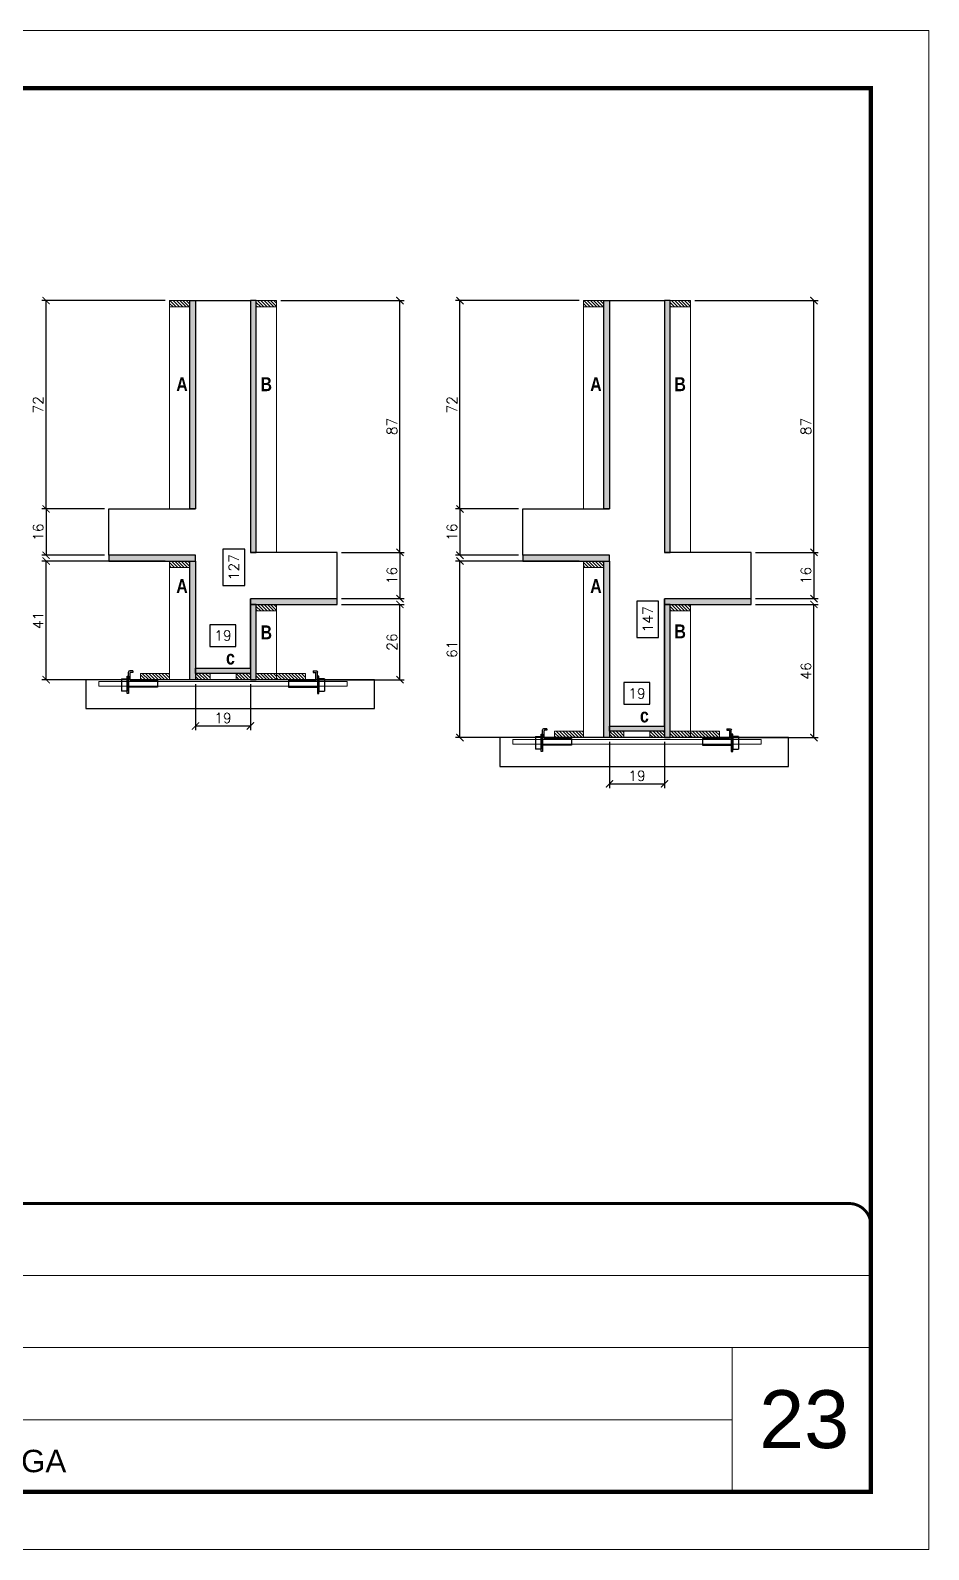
# Model space of a CAD drawing. Extents: x -10448 to -1189, y -11772 to 17235.
# Drawn here: x -6401 to -5780, y 10051 to 11101 of the extents above; entities that cross this region are included whole.
import ezdxf

# ---------------------------------------------------------------- set-up
doc = ezdxf.new("R2010")
doc.units = 0
doc.linetypes.add('CONTINUO', pattern=[0])
doc.linetypes.add('DASHED', pattern=[0.75, 0.5, -0.25])
for name, color, linetype in [('barrote', 251, 'Continuous'), ('COTA', 241, 'Continuous'), ('Cota Seção (2x)', 4, 'Continuous'), ('detalhes', 4, 'Continuous'), ('Painéis', 200, 'Continuous'), ('presilha', 1, 'Continuous')]:
    doc.layers.add(name, color=color, linetype=linetype)
for name, color, linetype, lineweight in [('CARIMBO', 255, 'Continuous', 9), ('CONCRETO', 251, 'Continuous', 25), ('Folhas', 255, 'Continuous', 9), ('Hachura', 251, 'Continuous', 9), ('Madeira', 126, 'Continuous', 18), ('SARRAFO DE PRESSAO', 251, 'DASHED', 9), ('SCO-___-LAJ', 2, 'Continuous', 0)]:
    doc.layers.add(name, color=color, linetype=linetype, lineweight=lineweight)
doc.styles.add('ARIAL', font='arial.ttf')
doc.styles.add('Romans', font='romans.shx')
doc.styles.add('TECNICA', font='techb___.ttf', dxfattribs={"height": 10})
doc.dimstyles.new('Cota Seção (2x)', dxfattribs={"dimtxt": 7, "dimasz": 5, "dimexe": 3, "dimexo": 3, "dimgap": 2, "dimtad": 3, "dimdec": 1, "dimlfac": 0.5, "dimzin": 12, "dimdsep": 46, "dimtxsty": 'Romans', "dimblk": 'ARCHTICK', "dimcen": 0, "dimclrd": 4, "dimclre": 4, "dimclrt": 1, "dimadec": 1, "dimazin": 3, "dimtfac": 1, "dimtdec": 1, "dimtmove": 0, "dimatfit": 3, "dimldrblk": 'OBLIQUE', "dimfxl": 1, "dimtolj": 1, "dimtzin": 12, "dimarcsym": 0})
doc.dimstyles.new('Cota Seção interna', dxfattribs={"dimtxt": 7, "dimasz": 6, "dimexe": 0.18, "dimexo": 2, "dimgap": -4, "dimtad": 3, "dimdec": 1, "dimlfac": 0.5, "dimzin": 12, "dimdsep": 46, "dimtxsty": 'Romans', "dimblk": 'ARCHTICK', "dimcen": 0.09, "dimse1": 1, "dimse2": 1, "dimsd1": 1, "dimsd2": 1, "dimclrd": 180, "dimclre": 5, "dimclrt": 1, "dimadec": 0, "dimazin": 3, "dimtfac": 1, "dimtdec": 1, "dimtofl": 0, "dimtmove": 0, "dimatfit": 3, "dimldrblk": 'ARCHTICK', "dimfxl": 1, "dimtolj": 1, "dimtzin": 0, "dimarcsym": 0})
pattern_1 = [(315, (16574.1076, 2382.9391), (1.12253202, 1.12253202), [])]
pattern_2 = [(135, (-29251.1327, 19217.8266), (-1.12253202, -1.12253202), [])]
pattern_3 = [(315, (16287.8489, 2422.9391), (1.12253202, 1.12253202), [])]
pattern_4 = [(135, (-29537.3914, 19217.8266), (-1.12253202, -1.12253202), [])]

# ---------------------------------------------------------------- blocks, each defined once
blk = doc.blocks.new('9999999999')
at = {"color": 30, "linetype": 'CONTINUO'}
for p, q in [((98564.6, 34379.6), (99584, 34379.6)), ((98564.6, 34329.8), (99488, 34329.8)), ((99584, 34329.8), (99488, 34329.8)), ((99488, 34329.8), (99488, 34230.2)), ((98564.6, 34280), (99488, 34280))]:
    blk.add_line(p, q, dxfattribs=at)
at = {"color": 30, "linetype": 'CONTINUO', "const_width": 2}
blk.add_lwpolyline([(99584, 34230.2), (99584, 34414.4, 0.414214), (99569, 34429.4), (98229, 34429.4, 0.414214), (98214, 34414.4), (98214, 34245.2, 0.414214), (98229, 34230.2), (99584, 34230.2)], format="xyb", dxfattribs=at)
at = {"layer": 'Folhas'}
blk.add_lwpolyline([(98139, 34190.2), (99624, 34190.2), (99624, 35240.2), (98139, 35240.2)], close=True, dxfattribs=at)
at = {"layer": 'Folhas', "color": 30, "const_width": 3}
blk.add_lwpolyline([(98214, 34230.2), (99584, 34230.2), (99584, 35200.2), (98214, 35200.2)], close=True, dxfattribs=at)
at = {"color": 7, "linetype": 'Continuous', "ltscale": 5, "style": 'ARIAL'}
blk.add_text('LATERAL DE VIGA', height=15.483, dxfattribs=at).set_placement((98837.7, 34243.7))
blk = doc.blocks.new('_ArchTick')
at = {"color": 0, "linetype": 'ByBlock', "const_width": 0.15}
blk.add_lwpolyline([(-0.5, -0.5), (0.5, 0.5)], dxfattribs=at)
blk = doc.blocks.new('*D561')
at = {"layer": 'COTA', "color": 4, "lineweight": -2, "transparency": 16777216}
for p, q in [((-6021.5, 10734.6), (-6106.9, 10734.6)), ((-6103.9, 10612.6), (-6103.9, 10734.6)), ((-6041.5, 10612.6), (-6106.9, 10612.6))]:
    blk.add_line(p, q, dxfattribs=at)
at = {"layer": 'Defpoints', "color": 0, "transparency": 16777216}
for p in [(-6103.9, 10734.6), (-6018.5, 10734.6), (-6038.5, 10612.6)]:
    blk.add_point(p, dxfattribs=at)
at = {"layer": 'COTA', "color": 4, "lineweight": -2, "transparency": 16777216, "xscale": 5, "yscale": 5, "zscale": 5}
for p, rotation in [((-6103.9, 10734.6), 90), ((-6103.9, 10612.6), 270)]:
    blk.add_blockref('_ArchTick', p, dxfattribs=dict(at, rotation=rotation))
at = {"layer": 'COTA', "color": 1, "transparency": 16777216, "insert": (-6109.4, 10673.6), "char_height": 7, "attachment_point": 5, "rotation": 90, "style": 'Romans'}
blk.add_mtext('\\A1;61', dxfattribs=at)
blk = doc.blocks.new('_Oblique')
at = {"color": 0, "linetype": 'ByBlock', "lineweight": -2}
blk.add_line((-0.5, -0.5), (0.5, 0.5), dxfattribs=at)
blk = doc.blocks.new('*D562')
at = {"layer": 'Cota Seção (2x)', "color": 180, "lineweight": -2, "transparency": 16777216}
for p, q in [((-5966.5, 10706.8), (-5981.5, 10706.8)), ((-5981.5, 10706.8), (-5981.5, 10681.8)), ((-5966.5, 10681.8), (-5966.5, 10706.8)), ((-5981.5, 10681.8), (-5966.5, 10681.8))]:
    blk.add_line(p, q, dxfattribs=at)
at = {"layer": 'Defpoints', "color": 0, "transparency": 16777216}
for p in [(-5962.5, 10914.6), (-5962.5, 10914.6), (-5962.2, 10620.6)]:
    blk.add_point(p, dxfattribs=at)
at = {"layer": 'Cota Seção (2x)', "color": 1, "transparency": 16777216, "insert": (-5974, 10694.3), "char_height": 7, "attachment_point": 5, "rotation": 90, "style": 'Romans'}
blk.add_mtext('\\A1;147', dxfattribs=at)
blk = doc.blocks.new('PRESILHA METÁLICA 1')
at = {"layer": 'presilha'}
for p, q in [((7.5, 10.6), (7.5, 19.9)), ((12, 21), (8.6, 21)), ((9, 11.6), (9, 18.9)), ((12, 19.5), (9.6, 19.5)), ((12, 21), (12, 19.5)), ((0, 13), (6, 13)), ((0, 13), (0, 0)), ((6, 0), (0, 0)), ((6, 15.5), (7.5, 15.5)), ((6, -2.5), (6, 15.5)), ((6, 13), (6, 0)), ((7.5, 15.5), (7.5, -2.5)), ((37.5, 4.1), (7.5, 4.1)), ((37.5, 11), (9.6, 11)), ((37.5, 11), (37.5, 4.1)), ((7.5, -2.5), (6, -2.5))]:
    blk.add_line(p, q, dxfattribs=at)
for centre, radius, start, end in [((8.6, 19.9), 1.14, 90, 180), ((9.6, 18.9), 0.57, 90, 180), ((9.6, 11.6), 0.57, 180, 270)]:
    blk.add_arc(centre, radius, start, end, dxfattribs=at)
blk = doc.blocks.new('*D563')
at = {"layer": 'COTA', "color": 4, "lineweight": -2, "transparency": 16777216}
for p, q in [((-6000.5, 10609.6), (-6000.5, 10577.6)), ((-5962.5, 10609.6), (-5962.5, 10577.6)), ((-6000.5, 10580.6), (-5962.5, 10580.6))]:
    blk.add_line(p, q, dxfattribs=at)
at = {"layer": 'Defpoints', "color": 0, "transparency": 16777216}
for p in [(-6000.5, 10612.6), (-5962.5, 10612.6), (-5962.5, 10580.6)]:
    blk.add_point(p, dxfattribs=at)
at = {"layer": 'COTA', "color": 4, "lineweight": -2, "transparency": 16777216, "xscale": 5, "yscale": 5, "zscale": 5, "rotation": 180}
blk.add_blockref('_ArchTick', (-6000.5, 10580.6), dxfattribs=at)
at = {"layer": 'COTA', "color": 4, "lineweight": -2, "transparency": 16777216, "xscale": 5, "yscale": 5, "zscale": 5}
blk.add_blockref('_ArchTick', (-5962.5, 10580.6), dxfattribs=at)
at = {"layer": 'COTA', "color": 1, "transparency": 16777216, "insert": (-5981.5, 10586.1), "char_height": 7, "attachment_point": 5, "style": 'Romans'}
blk.add_mtext('\\A1;19', dxfattribs=at)
blk = doc.blocks.new('*D564')
at = {"layer": 'COTA', "color": 4, "lineweight": -2, "transparency": 16777216}
for p, q in [((-5899.5, 10740.6), (-5856.1, 10740.6)), ((-5859.1, 10740.6), (-5859.1, 10708.6)), ((-5899.5, 10708.6), (-5856.1, 10708.6))]:
    blk.add_line(p, q, dxfattribs=at)
at = {"layer": 'Defpoints', "color": 0, "transparency": 16777216}
for p in [(-5902.5, 10740.6), (-5902.5, 10708.6), (-5859.1, 10708.6)]:
    blk.add_point(p, dxfattribs=at)
at = {"layer": 'COTA', "color": 4, "lineweight": -2, "transparency": 16777216, "xscale": 5, "yscale": 5, "zscale": 5}
for p, rotation in [((-5859.1, 10740.6), 90), ((-5859.1, 10708.6), 270)]:
    blk.add_blockref('_ArchTick', p, dxfattribs=dict(at, rotation=rotation))
at = {"layer": 'COTA', "color": 1, "transparency": 16777216, "insert": (-5864.6, 10724.6), "char_height": 7, "attachment_point": 5, "rotation": 90, "style": 'Romans'}
blk.add_mtext('\\A1;16', dxfattribs=at)
blk = doc.blocks.new('*D565')
at = {"layer": 'COTA', "color": 4, "lineweight": -2, "transparency": 16777216}
for p, q in [((-5899.5, 10704.6), (-5856.1, 10704.6)), ((-5859.1, 10612.6), (-5859.1, 10704.6)), ((-5921.5, 10612.6), (-5856.1, 10612.6))]:
    blk.add_line(p, q, dxfattribs=at)
at = {"layer": 'Defpoints', "color": 0, "transparency": 16777216}
for p in [(-5902.5, 10704.6), (-5859.1, 10704.6), (-5924.5, 10612.6)]:
    blk.add_point(p, dxfattribs=at)
at = {"layer": 'COTA', "color": 4, "lineweight": -2, "transparency": 16777216, "xscale": 5, "yscale": 5, "zscale": 5}
for p, rotation in [((-5859.1, 10704.6), 90), ((-5859.1, 10612.6), 270)]:
    blk.add_blockref('_ArchTick', p, dxfattribs=dict(at, rotation=rotation))
at = {"layer": 'COTA', "color": 1, "transparency": 16777216, "insert": (-5864.6, 10658.6), "char_height": 7, "attachment_point": 5, "rotation": 90, "style": 'Romans'}
blk.add_mtext('\\A1;46', dxfattribs=at)
blk = doc.blocks.new('*D566')
at = {"layer": 'COTA', "color": 4, "lineweight": -2, "transparency": 16777216}
for p, q in [((-6021.5, 10914.6), (-6106.9, 10914.6)), ((-6103.9, 10770.6), (-6103.9, 10914.6)), ((-6063.5, 10770.6), (-6106.9, 10770.6))]:
    blk.add_line(p, q, dxfattribs=at)
at = {"layer": 'Defpoints', "color": 0, "transparency": 16777216}
for p in [(-6103.9, 10914.6), (-6018.5, 10914.6), (-6060.5, 10770.6)]:
    blk.add_point(p, dxfattribs=at)
at = {"layer": 'COTA', "color": 4, "lineweight": -2, "transparency": 16777216, "xscale": 5, "yscale": 5, "zscale": 5}
for p, rotation in [((-6103.9, 10914.6), 90), ((-6103.9, 10770.6), 270)]:
    blk.add_blockref('_ArchTick', p, dxfattribs=dict(at, rotation=rotation))
at = {"layer": 'COTA', "color": 1, "transparency": 16777216, "insert": (-6109.4, 10842.6), "char_height": 7, "attachment_point": 5, "rotation": 90, "style": 'Romans'}
blk.add_mtext('\\A1;72', dxfattribs=at)
blk = doc.blocks.new('*D567')
at = {"layer": 'COTA', "color": 4, "lineweight": -2, "transparency": 16777216}
for p, q in [((-6063.5, 10770.6), (-6106.9, 10770.6)), ((-6103.9, 10770.6), (-6103.9, 10738.6)), ((-6063.5, 10738.6), (-6106.9, 10738.6))]:
    blk.add_line(p, q, dxfattribs=at)
at = {"layer": 'Defpoints', "color": 0, "transparency": 16777216}
for p in [(-6060.5, 10770.6), (-6103.9, 10738.6), (-6060.5, 10738.6)]:
    blk.add_point(p, dxfattribs=at)
at = {"layer": 'COTA', "color": 4, "lineweight": -2, "transparency": 16777216, "xscale": 5, "yscale": 5, "zscale": 5}
for p, rotation in [((-6103.9, 10770.6), 90), ((-6103.9, 10738.6), 270)]:
    blk.add_blockref('_ArchTick', p, dxfattribs=dict(at, rotation=rotation))
at = {"layer": 'COTA', "color": 1, "transparency": 16777216, "insert": (-6109.4, 10754.6), "char_height": 7, "attachment_point": 5, "rotation": 90, "style": 'Romans'}
blk.add_mtext('\\A1;16', dxfattribs=at)
blk = doc.blocks.new('*D568')
at = {"layer": 'COTA', "color": 4, "lineweight": -2, "transparency": 16777216}
for p, q in [((-5941.5, 10914.6), (-5856.1, 10914.6)), ((-5859.1, 10740.6), (-5859.1, 10914.6)), ((-5899.5, 10740.6), (-5856.1, 10740.6))]:
    blk.add_line(p, q, dxfattribs=at)
at = {"layer": 'Defpoints', "color": 0, "transparency": 16777216}
for p in [(-5944.5, 10914.6), (-5859.1, 10914.6), (-5902.5, 10740.6)]:
    blk.add_point(p, dxfattribs=at)
at = {"layer": 'COTA', "color": 4, "lineweight": -2, "transparency": 16777216, "xscale": 5, "yscale": 5, "zscale": 5}
for p, rotation in [((-5859.1, 10914.6), 90), ((-5859.1, 10740.6), 270)]:
    blk.add_blockref('_ArchTick', p, dxfattribs=dict(at, rotation=rotation))
at = {"layer": 'COTA', "color": 1, "transparency": 16777216, "insert": (-5864.6, 10827.6), "char_height": 7, "attachment_point": 5, "rotation": 90, "style": 'Romans'}
blk.add_mtext('\\A1;87', dxfattribs=at)
blk = doc.blocks.new('*D569')
at = {"layer": 'Cota Seção (2x)', "color": 180, "lineweight": -2, "transparency": 16777216}
for p, q in [((-5972.5, 10650.6), (-5990.5, 10650.6)), ((-5990.5, 10650.6), (-5990.5, 10635.6)), ((-5972.5, 10635.6), (-5972.5, 10650.6)), ((-5990.5, 10635.6), (-5972.5, 10635.6))]:
    blk.add_line(p, q, dxfattribs=at)
at = {"layer": 'Defpoints', "color": 0, "transparency": 16777216}
for p in [(-5962.5, 10631.6), (-6000.5, 10620.6), (-5962.5, 10620.6)]:
    blk.add_point(p, dxfattribs=at)
at = {"layer": 'Cota Seção (2x)', "color": 1, "transparency": 16777216, "insert": (-5981.5, 10643.1), "char_height": 7, "attachment_point": 5, "style": 'Romans'}
blk.add_mtext('\\A1;19', dxfattribs=at)
blk = doc.blocks.new('*D615')
at = {"layer": 'COTA', "color": 4, "lineweight": -2, "transparency": 16777216}
for p, q in [((-6307.8, 10734.6), (-6393.1, 10734.6)), ((-6390.1, 10652.6), (-6390.1, 10734.6)), ((-6327.8, 10652.6), (-6393.1, 10652.6))]:
    blk.add_line(p, q, dxfattribs=at)
at = {"layer": 'Defpoints', "color": 0, "transparency": 16777216}
for p in [(-6390.1, 10734.6), (-6304.8, 10734.6), (-6324.8, 10652.6)]:
    blk.add_point(p, dxfattribs=at)
at = {"layer": 'COTA', "color": 4, "lineweight": -2, "transparency": 16777216, "xscale": 5, "yscale": 5, "zscale": 5}
for p, rotation in [((-6390.1, 10734.6), 90), ((-6390.1, 10652.6), 270)]:
    blk.add_blockref('_ArchTick', p, dxfattribs=dict(at, rotation=rotation))
at = {"layer": 'COTA', "color": 1, "transparency": 16777216, "insert": (-6395.6, 10693.6), "char_height": 7, "attachment_point": 5, "rotation": 90, "style": 'Romans'}
blk.add_mtext('\\A1;41', dxfattribs=at)
blk = doc.blocks.new('*D616')
at = {"layer": 'Cota Seção (2x)', "color": 180, "lineweight": -2, "transparency": 16777216}
for p, q in [((-6252.8, 10742.8), (-6267.8, 10742.8)), ((-6267.8, 10742.8), (-6267.8, 10717.8)), ((-6252.8, 10717.8), (-6252.8, 10742.8)), ((-6267.8, 10717.8), (-6252.8, 10717.8))]:
    blk.add_line(p, q, dxfattribs=at)
at = {"layer": 'Defpoints', "color": 0, "transparency": 16777216}
for p in [(-6248.8, 10914.6), (-6248.8, 10914.6), (-6248.5, 10660.6)]:
    blk.add_point(p, dxfattribs=at)
at = {"layer": 'Cota Seção (2x)', "color": 1, "transparency": 16777216, "insert": (-6260.3, 10730.3), "char_height": 7, "attachment_point": 5, "rotation": 90, "style": 'Romans'}
blk.add_mtext('\\A1;127', dxfattribs=at)
blk = doc.blocks.new('*D617')
at = {"layer": 'COTA', "color": 4, "lineweight": -2, "transparency": 16777216}
for p, q in [((-6286.8, 10649.6), (-6286.8, 10617.6)), ((-6248.8, 10649.6), (-6248.8, 10617.6)), ((-6286.8, 10620.6), (-6248.8, 10620.6))]:
    blk.add_line(p, q, dxfattribs=at)
at = {"layer": 'Defpoints', "color": 0, "transparency": 16777216}
for p in [(-6286.8, 10652.6), (-6248.8, 10652.6), (-6248.8, 10620.6)]:
    blk.add_point(p, dxfattribs=at)
at = {"layer": 'COTA', "color": 4, "lineweight": -2, "transparency": 16777216, "xscale": 5, "yscale": 5, "zscale": 5, "rotation": 180}
blk.add_blockref('_ArchTick', (-6286.8, 10620.6), dxfattribs=at)
at = {"layer": 'COTA', "color": 4, "lineweight": -2, "transparency": 16777216, "xscale": 5, "yscale": 5, "zscale": 5}
blk.add_blockref('_ArchTick', (-6248.8, 10620.6), dxfattribs=at)
at = {"layer": 'COTA', "color": 1, "transparency": 16777216, "insert": (-6267.8, 10626.1), "char_height": 7, "attachment_point": 5, "style": 'Romans'}
blk.add_mtext('\\A1;19', dxfattribs=at)
blk = doc.blocks.new('*D618')
at = {"layer": 'COTA', "color": 4, "lineweight": -2, "transparency": 16777216}
for p, q in [((-6185.8, 10740.6), (-6142.4, 10740.6)), ((-6145.4, 10740.6), (-6145.4, 10708.6)), ((-6185.8, 10708.6), (-6142.4, 10708.6))]:
    blk.add_line(p, q, dxfattribs=at)
at = {"layer": 'Defpoints', "color": 0, "transparency": 16777216}
for p in [(-6188.8, 10740.6), (-6188.8, 10708.6), (-6145.4, 10708.6)]:
    blk.add_point(p, dxfattribs=at)
at = {"layer": 'COTA', "color": 4, "lineweight": -2, "transparency": 16777216, "xscale": 5, "yscale": 5, "zscale": 5}
for p, rotation in [((-6145.4, 10740.6), 90), ((-6145.4, 10708.6), 270)]:
    blk.add_blockref('_ArchTick', p, dxfattribs=dict(at, rotation=rotation))
at = {"layer": 'COTA', "color": 1, "transparency": 16777216, "insert": (-6150.9, 10724.6), "char_height": 7, "attachment_point": 5, "rotation": 90, "style": 'Romans'}
blk.add_mtext('\\A1;16', dxfattribs=at)
blk = doc.blocks.new('*D619')
at = {"layer": 'COTA', "color": 4, "lineweight": -2, "transparency": 16777216}
for p, q in [((-6185.8, 10704.6), (-6142.4, 10704.6)), ((-6145.4, 10652.6), (-6145.4, 10704.6)), ((-6207.8, 10652.6), (-6142.4, 10652.6))]:
    blk.add_line(p, q, dxfattribs=at)
at = {"layer": 'Defpoints', "color": 0, "transparency": 16777216}
for p in [(-6188.8, 10704.6), (-6145.4, 10704.6), (-6210.8, 10652.6)]:
    blk.add_point(p, dxfattribs=at)
at = {"layer": 'COTA', "color": 4, "lineweight": -2, "transparency": 16777216, "xscale": 5, "yscale": 5, "zscale": 5}
for p, rotation in [((-6145.4, 10704.6), 90), ((-6145.4, 10652.6), 270)]:
    blk.add_blockref('_ArchTick', p, dxfattribs=dict(at, rotation=rotation))
at = {"layer": 'COTA', "color": 1, "transparency": 16777216, "insert": (-6150.9, 10678.6), "char_height": 7, "attachment_point": 5, "rotation": 90, "style": 'Romans'}
blk.add_mtext('\\A1;26', dxfattribs=at)
blk = doc.blocks.new('*D620')
at = {"layer": 'COTA', "color": 4, "lineweight": -2, "transparency": 16777216}
for p, q in [((-6307.8, 10914.6), (-6393.1, 10914.6)), ((-6390.1, 10770.6), (-6390.1, 10914.6)), ((-6349.8, 10770.6), (-6393.1, 10770.6))]:
    blk.add_line(p, q, dxfattribs=at)
at = {"layer": 'Defpoints', "color": 0, "transparency": 16777216}
for p in [(-6390.1, 10914.6), (-6304.8, 10914.6), (-6346.8, 10770.6)]:
    blk.add_point(p, dxfattribs=at)
at = {"layer": 'COTA', "color": 4, "lineweight": -2, "transparency": 16777216, "xscale": 5, "yscale": 5, "zscale": 5}
for p, rotation in [((-6390.1, 10914.6), 90), ((-6390.1, 10770.6), 270)]:
    blk.add_blockref('_ArchTick', p, dxfattribs=dict(at, rotation=rotation))
at = {"layer": 'COTA', "color": 1, "transparency": 16777216, "insert": (-6395.6, 10842.6), "char_height": 7, "attachment_point": 5, "rotation": 90, "style": 'Romans'}
blk.add_mtext('\\A1;72', dxfattribs=at)
blk = doc.blocks.new('*D621')
at = {"layer": 'COTA', "color": 4, "lineweight": -2, "transparency": 16777216}
for p, q in [((-6349.8, 10770.6), (-6393.1, 10770.6)), ((-6390.1, 10770.6), (-6390.1, 10738.6)), ((-6349.8, 10738.6), (-6393.1, 10738.6))]:
    blk.add_line(p, q, dxfattribs=at)
at = {"layer": 'Defpoints', "color": 0, "transparency": 16777216}
for p in [(-6346.8, 10770.6), (-6390.1, 10738.6), (-6346.8, 10738.6)]:
    blk.add_point(p, dxfattribs=at)
at = {"layer": 'COTA', "color": 4, "lineweight": -2, "transparency": 16777216, "xscale": 5, "yscale": 5, "zscale": 5}
for p, rotation in [((-6390.1, 10770.6), 90), ((-6390.1, 10738.6), 270)]:
    blk.add_blockref('_ArchTick', p, dxfattribs=dict(at, rotation=rotation))
at = {"layer": 'COTA', "color": 1, "transparency": 16777216, "insert": (-6395.6, 10754.6), "char_height": 7, "attachment_point": 5, "rotation": 90, "style": 'Romans'}
blk.add_mtext('\\A1;16', dxfattribs=at)
blk = doc.blocks.new('*D622')
at = {"layer": 'COTA', "color": 4, "lineweight": -2, "transparency": 16777216}
for p, q in [((-6227.8, 10914.6), (-6142.4, 10914.6)), ((-6145.4, 10740.6), (-6145.4, 10914.6)), ((-6185.8, 10740.6), (-6142.4, 10740.6))]:
    blk.add_line(p, q, dxfattribs=at)
at = {"layer": 'Defpoints', "color": 0, "transparency": 16777216}
for p in [(-6230.8, 10914.6), (-6145.4, 10914.6), (-6188.8, 10740.6)]:
    blk.add_point(p, dxfattribs=at)
at = {"layer": 'COTA', "color": 4, "lineweight": -2, "transparency": 16777216, "xscale": 5, "yscale": 5, "zscale": 5}
for p, rotation in [((-6145.4, 10914.6), 90), ((-6145.4, 10740.6), 270)]:
    blk.add_blockref('_ArchTick', p, dxfattribs=dict(at, rotation=rotation))
at = {"layer": 'COTA', "color": 1, "transparency": 16777216, "insert": (-6150.9, 10827.6), "char_height": 7, "attachment_point": 5, "rotation": 90, "style": 'Romans'}
blk.add_mtext('\\A1;87', dxfattribs=at)
blk = doc.blocks.new('*D623')
at = {"layer": 'Cota Seção (2x)', "color": 180, "lineweight": -2, "transparency": 16777216}
for p, q in [((-6258.8, 10690.6), (-6276.8, 10690.6)), ((-6276.8, 10690.6), (-6276.8, 10675.6)), ((-6258.8, 10675.6), (-6258.8, 10690.6)), ((-6276.8, 10675.6), (-6258.8, 10675.6))]:
    blk.add_line(p, q, dxfattribs=at)
at = {"layer": 'Defpoints', "color": 0, "transparency": 16777216}
for p in [(-6248.8, 10671.6), (-6286.8, 10660.6), (-6248.8, 10660.6)]:
    blk.add_point(p, dxfattribs=at)
at = {"layer": 'Cota Seção (2x)', "color": 1, "transparency": 16777216, "insert": (-6267.8, 10683.1), "char_height": 7, "attachment_point": 5, "style": 'Romans'}
blk.add_mtext('\\A1;19', dxfattribs=at)

msp = doc.modelspace()

# ---------------------------------------------------------------- hatches: boundary and pattern name
at = {"layer": 'Hachura'}
h = msp.add_hatch(dxfattribs=at)
h.set_pattern_fill('ANSI31', color=256, scale=0.5, angle=90, style=0)
h.set_pattern_definition(pattern_4)
h.paths.add_polyline_path([(-6304.77, 10914.58), (-6304.77, 10910.18), (-6290.77, 10910.18), (-6290.77, 10914.58)])
h = msp.add_hatch(color=256, dxfattribs=at)
h.dxf.hatch_style = 1
h.paths.add_polyline_path([(-6290.77, 10914.58), (-6286.77, 10914.58), (-6286.77, 10770.58), (-6290.77, 10770.58)])
h = msp.add_hatch(color=256, dxfattribs=at)
h.dxf.hatch_style = 1
h.paths.add_polyline_path([(-6244.77, 10914.58), (-6248.77, 10914.58), (-6248.77, 10740.58), (-6244.77, 10740.58)])
h = msp.add_hatch(dxfattribs=at)
h.set_pattern_fill('ANSI31', color=256, scale=0.5, angle=90, style=0)
h.set_pattern_definition(pattern_4)
h.paths.add_polyline_path([(-6230.77, 10914.58), (-6230.77, 10910.18), (-6244.77, 10910.18), (-6244.77, 10914.58)])
h = msp.add_hatch(dxfattribs=at)
h.set_pattern_fill('ANSI31', color=256, scale=0.5, angle=90, style=0)
h.set_pattern_definition(pattern_2)
h.paths.add_polyline_path([(-6018.51, 10914.58), (-6018.51, 10910.18), (-6004.51, 10910.18), (-6004.51, 10914.58)])
h = msp.add_hatch(color=256, dxfattribs=at)
h.dxf.hatch_style = 1
h.paths.add_polyline_path([(-6004.51, 10914.58), (-6000.51, 10914.58), (-6000.51, 10770.58), (-6004.51, 10770.58)])
h = msp.add_hatch(color=256, dxfattribs=at)
h.dxf.hatch_style = 1
h.paths.add_polyline_path([(-5958.51, 10914.58), (-5962.51, 10914.58), (-5962.51, 10740.58), (-5958.51, 10740.58)])
h = msp.add_hatch(dxfattribs=at)
h.set_pattern_fill('ANSI31', color=256, scale=0.5, angle=90, style=0)
h.set_pattern_definition(pattern_2)
h.paths.add_polyline_path([(-5944.51, 10914.58), (-5944.51, 10910.18), (-5958.51, 10910.18), (-5958.51, 10914.58)])
h = msp.add_hatch(color=256, dxfattribs=at)
h.dxf.hatch_style = 1
h.paths.add_polyline_path([(-6286.77, 10734.58), (-6286.77, 10738.58), (-6346.77, 10738.58), (-6346.77, 10734.58)])
h = msp.add_hatch(dxfattribs=at)
h.set_pattern_fill('ANSI31', color=256, scale=0.5, angle=90, style=0)
h.set_pattern_definition([(135, (-29527.3914, 19037.8266), (-1.12253202, -1.12253202), [])])
h.paths.add_polyline_path([(-6304.77, 10734.58), (-6304.77, 10730.18), (-6290.77, 10730.18), (-6290.77, 10734.58)])
h = msp.add_hatch(color=256, dxfattribs=at)
h.dxf.hatch_style = 1
h.paths.add_polyline_path([(-6290.77, 10652.58), (-6286.77, 10652.58), (-6286.77, 10734.58), (-6290.77, 10734.58)])
h = msp.add_hatch(color=256, dxfattribs=at)
h.dxf.hatch_style = 1
h.paths.add_polyline_path([(-6000.51, 10734.58), (-6000.51, 10738.58), (-6060.51, 10738.58), (-6060.51, 10734.58)])
h = msp.add_hatch(dxfattribs=at)
h.set_pattern_fill('ANSI31', color=256, scale=0.5, angle=90, style=0)
h.set_pattern_definition([(135, (-29241.1327, 19037.8266), (-1.12253202, -1.12253202), [])])
h.paths.add_polyline_path([(-6018.51, 10734.58), (-6018.51, 10730.18), (-6004.51, 10730.18), (-6004.51, 10734.58)])
h = msp.add_hatch(color=256, dxfattribs=at)
h.dxf.hatch_style = 1
h.paths.add_polyline_path([(-6004.51, 10612.58), (-6000.51, 10612.58), (-6000.51, 10734.58), (-6004.51, 10734.58)])
h = msp.add_hatch(color=256, dxfattribs=at)
h.dxf.hatch_style = 1
h.paths.add_polyline_path([(-6188.77, 10704.58), (-6188.77, 10708.58), (-6248.77, 10708.58), (-6248.77, 10704.58)])
h = msp.add_hatch(color=256, dxfattribs=at)
h.dxf.hatch_style = 1
h.paths.add_polyline_path([(-6244.77, 10704.58), (-6248.77, 10704.58), (-6248.77, 10652.58), (-6244.77, 10652.58)])
h = msp.add_hatch(dxfattribs=at)
h.set_pattern_fill('ANSI31', color=256, scale=0.5, angle=90, style=0)
h.set_pattern_definition([(135, (-29537.3914, 19007.8266), (-1.12253202, -1.12253202), [])])
h.paths.add_polyline_path([(-6230.77, 10704.58), (-6230.77, 10700.18), (-6244.77, 10700.18), (-6244.77, 10704.58)])
h = msp.add_hatch(color=256, dxfattribs=at)
h.dxf.hatch_style = 1
h.paths.add_polyline_path([(-5902.51, 10704.58), (-5902.51, 10708.58), (-5962.51, 10708.58), (-5962.51, 10704.58)])
h = msp.add_hatch(color=256, dxfattribs=at)
h.dxf.hatch_style = 1
h.paths.add_polyline_path([(-5962.51, 10612.58), (-5958.51, 10612.58), (-5958.51, 10704.58), (-5962.51, 10704.58)])
h = msp.add_hatch(dxfattribs=at)
h.set_pattern_fill('ANSI31', color=256, scale=0.5, angle=90, style=0)
h.set_pattern_definition([(135, (-29251.1327, 19007.8266), (-1.12253202, -1.12253202), [])])
h.paths.add_polyline_path([(-5944.51, 10704.58), (-5944.51, 10700.18), (-5958.51, 10700.18), (-5958.51, 10704.58)])
h = msp.add_hatch(color=256, dxfattribs=at)
h.dxf.hatch_style = 1
h.paths.add_polyline_path([(-6286.77, 10656.98), (-6286.77, 10660.58), (-6248.77, 10660.58), (-6248.77, 10656.98)])
h = msp.add_hatch(dxfattribs=at)
h.set_pattern_fill('ANSI31', color=256, scale=0.5, angle=270, style=0)
h.set_pattern_definition(pattern_3)
h.paths.add_polyline_path([(-6324.77, 10652.58), (-6324.77, 10656.98), (-6304.77, 10656.98), (-6304.77, 10652.58)])
h = msp.add_hatch(dxfattribs=at)
h.set_pattern_fill('ANSI31', color=256, scale=0.5, angle=270, style=0)
h.set_pattern_definition([(315, (16297.8489, 2422.9391), (1.12253202, 1.12253202), [])])
h.paths.add_polyline_path([(-6286.77, 10652.58), (-6286.77, 10656.98), (-6276.77, 10656.98), (-6276.77, 10652.58)])
h = msp.add_hatch(dxfattribs=at)
h.set_pattern_fill('ANSI31', color=256, scale=0.5, angle=270, style=0)
h.set_pattern_definition([(315, (16253.8489, 2422.9391), (1.12253202, 1.12253202), [])])
h.paths.add_polyline_path([(-6258.77, 10652.58), (-6258.77, 10656.98), (-6248.77, 10656.98), (-6248.77, 10652.58)])
h = msp.add_hatch(dxfattribs=at)
h.set_pattern_fill('ANSI31', color=256, scale=0.5, angle=270, style=0)
h.set_pattern_definition([(315, (16431.8489, 2349.3391), (1.12253202, 1.12253202), [])])
h.paths.add_polyline_path([(-6230.77, 10652.58), (-6230.77, 10656.98), (-6244.77, 10656.98), (-6244.77, 10652.58)])
h = msp.add_hatch(dxfattribs=at)
h.set_pattern_fill('ANSI31', color=256, scale=0.5, angle=270, style=0)
h.set_pattern_definition(pattern_3)
h.paths.add_polyline_path([(-6210.77, 10652.58), (-6210.77, 10656.98), (-6230.77, 10656.98), (-6230.77, 10652.58)])
h = msp.add_hatch(dxfattribs=at)
h.set_pattern_fill('ANSI31', color=256, scale=0.5, angle=270, style=0)
h.set_pattern_definition(pattern_1)
h.paths.add_polyline_path([(-6038.51, 10612.58), (-6038.51, 10616.98), (-6018.51, 10616.98), (-6018.51, 10612.58)])
h = msp.add_hatch(color=256, dxfattribs=at)
h.dxf.hatch_style = 1
h.paths.add_polyline_path([(-6000.51, 10616.98), (-6000.51, 10620.58), (-5962.51, 10620.58), (-5962.51, 10616.98)])
h = msp.add_hatch(dxfattribs=at)
h.set_pattern_fill('ANSI31', color=256, scale=0.5, angle=270, style=0)
h.set_pattern_definition([(315, (16584.1076, 2382.9391), (1.12253202, 1.12253202), [])])
h.paths.add_polyline_path([(-6000.51, 10612.58), (-6000.51, 10616.98), (-5990.51, 10616.98), (-5990.51, 10612.58)])
h = msp.add_hatch(dxfattribs=at)
h.set_pattern_fill('ANSI31', color=256, scale=0.5, angle=270, style=0)
h.set_pattern_definition([(315, (16540.1076, 2382.9391), (1.12253202, 1.12253202), [])])
h.paths.add_polyline_path([(-5972.51, 10612.58), (-5972.51, 10616.98), (-5962.51, 10616.98), (-5962.51, 10612.58)])
h = msp.add_hatch(dxfattribs=at)
h.set_pattern_fill('ANSI31', color=256, scale=0.5, angle=270, style=0)
h.set_pattern_definition([(315, (16718.1076, 2309.3391), (1.12253202, 1.12253202), [])])
h.paths.add_polyline_path([(-5944.51, 10612.58), (-5944.51, 10616.98), (-5958.51, 10616.98), (-5958.51, 10612.58)])
h = msp.add_hatch(dxfattribs=at)
h.set_pattern_fill('ANSI31', color=256, scale=0.5, angle=270, style=0)
h.set_pattern_definition(pattern_1)
h.paths.add_polyline_path([(-5924.51, 10612.58), (-5924.51, 10616.98), (-5944.51, 10616.98), (-5944.51, 10612.58)])

# ---------------------------------------------------------------- linework, layer by layer
at = {"layer": 'barrote'}
for points in [[(-6362.63, 10632.58), (-6163.04, 10632.58), (-6163.04, 10652.58), (-6362.63, 10652.58)], [(-6076.37, 10592.58), (-5876.79, 10592.58), (-5876.79, 10612.58), (-6076.37, 10612.58)]]:
    msp.add_lwpolyline(points, close=True, dxfattribs=at)
at = {"layer": 'CONCRETO'}
for points in [[(-6286.77, 10914.58), (-6248.77, 10914.58)], [(-6000.51, 10914.58), (-5962.51, 10914.58)], [(-6346.77, 10738.58), (-6346.77, 10770.58), (-6286.77, 10770.58)], [(-6060.51, 10738.58), (-6060.51, 10770.58), (-6000.51, 10770.58)], [(-6286.77, 10734.58), (-6286.77, 10660.58), (-6248.77, 10660.58), (-6248.77, 10708.58)], [(-6188.77, 10708.58), (-6188.77, 10740.58), (-6248.77, 10740.58)], [(-6000.51, 10734.58), (-6000.51, 10620.58), (-5962.51, 10620.58), (-5962.51, 10708.58)], [(-5902.51, 10708.58), (-5902.51, 10740.58), (-5962.51, 10740.58)]]:
    msp.add_lwpolyline(points, dxfattribs=at)
at = {"layer": 'Madeira'}
for points in [[(-6304.77, 10914.58), (-6304.77, 10910.18), (-6290.77, 10910.18), (-6290.77, 10914.58)], [(-6304.77, 10770.58), (-6290.77, 10770.58), (-6290.77, 10914.58), (-6304.77, 10914.58)], [(-6230.77, 10914.58), (-6230.77, 10910.18), (-6244.77, 10910.18), (-6244.77, 10914.58)], [(-6230.77, 10740.58), (-6244.77, 10740.58), (-6244.77, 10914.58), (-6230.77, 10914.58)], [(-6018.51, 10914.58), (-6018.51, 10910.18), (-6004.51, 10910.18), (-6004.51, 10914.58)], [(-6018.51, 10770.58), (-6004.51, 10770.58), (-6004.51, 10914.58), (-6018.51, 10914.58)], [(-5944.51, 10914.58), (-5944.51, 10910.18), (-5958.51, 10910.18), (-5958.51, 10914.58)], [(-5944.51, 10740.58), (-5958.51, 10740.58), (-5958.51, 10914.58), (-5944.51, 10914.58)], [(-6304.77, 10734.58), (-6304.77, 10730.18), (-6290.77, 10730.18), (-6290.77, 10734.58)], [(-6304.77, 10652.58), (-6290.77, 10652.58), (-6290.77, 10734.58), (-6304.77, 10734.58)], [(-6018.51, 10734.58), (-6018.51, 10730.18), (-6004.51, 10730.18), (-6004.51, 10734.58)], [(-6018.51, 10612.58), (-6004.51, 10612.58), (-6004.51, 10734.58), (-6018.51, 10734.58)], [(-6230.77, 10704.58), (-6230.77, 10700.18), (-6244.77, 10700.18), (-6244.77, 10704.58)], [(-6230.77, 10652.58), (-6244.77, 10652.58), (-6244.77, 10704.58), (-6230.77, 10704.58)], [(-5944.51, 10704.58), (-5944.51, 10700.18), (-5958.51, 10700.18), (-5958.51, 10704.58)], [(-5944.51, 10612.58), (-5958.51, 10612.58), (-5958.51, 10704.58), (-5944.51, 10704.58)], [(-6324.77, 10652.58), (-6324.77, 10656.98), (-6304.77, 10656.98), (-6304.77, 10652.58)], [(-6286.77, 10652.58), (-6286.77, 10656.98), (-6276.77, 10656.98), (-6276.77, 10652.58)], [(-6258.77, 10652.58), (-6258.77, 10656.98), (-6248.77, 10656.98), (-6248.77, 10652.58)], [(-6230.77, 10652.58), (-6230.77, 10656.98), (-6244.77, 10656.98), (-6244.77, 10652.58)], [(-6210.77, 10652.58), (-6210.77, 10656.98), (-6230.77, 10656.98), (-6230.77, 10652.58)], [(-6038.51, 10612.58), (-6038.51, 10616.98), (-6018.51, 10616.98), (-6018.51, 10612.58)], [(-6000.51, 10612.58), (-6000.51, 10616.98), (-5990.51, 10616.98), (-5990.51, 10612.58)], [(-5972.51, 10612.58), (-5972.51, 10616.98), (-5962.51, 10616.98), (-5962.51, 10612.58)], [(-5944.51, 10612.58), (-5944.51, 10616.98), (-5958.51, 10616.98), (-5958.51, 10612.58)], [(-5924.51, 10612.58), (-5924.51, 10616.98), (-5944.51, 10616.98), (-5944.51, 10612.58)]]:
    msp.add_lwpolyline(points, close=True, dxfattribs=at)
at = {"layer": 'Painéis'}
for points in [[(-6290.77, 10914.58), (-6286.77, 10914.58), (-6286.77, 10770.58), (-6290.77, 10770.58)], [(-6244.77, 10914.58), (-6248.77, 10914.58), (-6248.77, 10740.58), (-6244.77, 10740.58)], [(-6004.51, 10914.58), (-6000.51, 10914.58), (-6000.51, 10770.58), (-6004.51, 10770.58)], [(-5958.51, 10914.58), (-5962.51, 10914.58), (-5962.51, 10740.58), (-5958.51, 10740.58)], [(-6286.77, 10734.58), (-6286.77, 10738.58), (-6346.77, 10738.58), (-6346.77, 10734.58)], [(-6290.77, 10734.58), (-6286.77, 10734.58), (-6286.77, 10652.58), (-6290.77, 10652.58)], [(-6000.51, 10734.58), (-6000.51, 10738.58), (-6060.51, 10738.58), (-6060.51, 10734.58)], [(-6004.51, 10734.58), (-6000.51, 10734.58), (-6000.51, 10612.58), (-6004.51, 10612.58)], [(-6188.77, 10704.58), (-6188.77, 10708.58), (-6248.77, 10708.58), (-6248.77, 10704.58)], [(-6244.77, 10704.58), (-6248.77, 10704.58), (-6248.77, 10652.58), (-6244.77, 10652.58)], [(-5902.51, 10704.58), (-5902.51, 10708.58), (-5962.51, 10708.58), (-5962.51, 10704.58)], [(-5958.51, 10704.58), (-5962.51, 10704.58), (-5962.51, 10612.58), (-5958.51, 10612.58)], [(-6286.77, 10656.98), (-6286.77, 10660.58), (-6248.77, 10660.58), (-6248.77, 10656.98)], [(-6000.51, 10616.98), (-6000.51, 10620.58), (-5962.51, 10620.58), (-5962.51, 10616.98)]]:
    msp.add_lwpolyline(points, close=True, dxfattribs=at)
at = {"layer": 'SCO-___-LAJ', "color": 1}
for points in [[(-6353.62, 10651.25), (-6181.92, 10651.25), (-6181.92, 10648.05), (-6353.62, 10648.05)], [(-6067.37, 10611.25), (-5895.66, 10611.25), (-5895.66, 10608.05), (-6067.37, 10608.05)]]:
    msp.add_lwpolyline(points, close=True, dxfattribs=at)

# ---------------------------------------------------------------- block references
at = {"layer": 'presilha', "yscale": 0.6666666666666666, "zscale": 0.6666666666666666}
for p, xscale in [((-6338.04, 10644.62), 0.6666666666666666), ((-6197.5, 10644.62), -0.6666666666666666), ((-6051.78, 10604.62), 0.6666666666666666), ((-5911.25, 10604.62), -0.6666666666666666)]:
    msp.add_blockref('PRESILHA METÁLICA 1', p, dxfattribs=dict(at, xscale=xscale))
at = {"layer": 'SARRAFO DE PRESSAO', "color": 6, "linetype": 'ByBlock'}
msp.add_blockref('9999999999', (-105403.76, -24138.85), dxfattribs=at)

# ---------------------------------------------------------------- texts
at = {"layer": 'CARIMBO', "style": 'ARIAL'}
msp.add_text('23', height=40, dxfattribs=at).set_placement((-5896.92, 10121.5))
at = {"layer": 'detalhes', "style": 'TECNICA'}
for s, p in [('A', (-6300.11, 10852.01)), ('B', (-6241.85, 10852)), ('A', (-6013.85, 10852.01)), ('B', (-5955.59, 10852)), ('A', (-6300.11, 10712.48)), ('A', (-6013.85, 10712.48)), ('B', (-6241.85, 10680.47)), ('B', (-5955.59, 10681.16)), ('c', (-6265.69, 10663.08)), ('c', (-5979.43, 10623.08))]:
    msp.add_text(s, height=9.6, dxfattribs=at).set_placement(p)

# ---------------------------------------------------------------- dimensions: what is measured, and where the dimension line sits
at = {"layer": 'COTA'}
for base, p1, p2, angle, picture, middle in [((-6390.14, 10914.58), (-6346.77, 10770.58), (-6304.77, 10914.58), 90, '*D620', (-6395.64, 10842.58)), ((-6145.4, 10914.58), (-6188.77, 10740.58), (-6230.77, 10914.58), 90, '*D622', (-6150.9, 10827.58)), ((-6103.89, 10914.58), (-6060.51, 10770.58), (-6018.51, 10914.58), 90, '*D566', (-6109.39, 10842.58)), ((-5859.14, 10914.58), (-5902.51, 10740.58), (-5944.51, 10914.58), 90, '*D568', (-5864.64, 10827.58)), ((-6390.14, 10738.58), (-6346.77, 10770.58), (-6346.77, 10738.58), 90, '*D621', (-6395.64, 10754.58)), ((-6103.89, 10738.58), (-6060.51, 10770.58), (-6060.51, 10738.58), 90, '*D567', (-6109.39, 10754.58)), ((-6145.4, 10708.58), (-6188.77, 10740.58), (-6188.77, 10708.58), 90, '*D618', (-6150.9, 10724.58)), ((-5859.14, 10708.58), (-5902.51, 10740.58), (-5902.51, 10708.58), 90, '*D564', (-5864.64, 10724.58)), ((-6390.14, 10734.58), (-6324.77, 10652.58), (-6304.77, 10734.58), 90, '*D615', (-6395.64, 10693.58)), ((-6103.89, 10734.58), (-6038.51, 10612.58), (-6018.51, 10734.58), 90, '*D561', (-6109.39, 10673.58)), ((-6145.4, 10704.58), (-6210.77, 10652.58), (-6188.77, 10704.58), 90, '*D619', (-6150.9, 10678.58)), ((-5859.14, 10704.58), (-5924.51, 10612.58), (-5902.51, 10704.58), 90, '*D565', (-5864.64, 10658.58)), ((-6248.77, 10620.58), (-6286.77, 10652.58), (-6248.77, 10652.58), 0, '*D617', (-6267.77, 10626.08)), ((-5962.51, 10580.58), (-6000.51, 10612.58), (-5962.51, 10612.58), 0, '*D563', (-5981.51, 10586.08))]:
    dim = msp.add_linear_dim(base=base, p1=p1, p2=p2, angle=angle, dimstyle='Cota Seção (2x)', dxfattribs=at)
    dim.commit()
    dim.dimension.update_dxf_attribs({"geometry": picture, "text_midpoint": middle})
at = {"layer": 'Cota Seção (2x)'}
for base, p1, p2, picture, middle in [((-6248.77, 10914.58), (-6248.47, 10660.58), (-6248.77, 10914.58), '*D616', (-6248.77, 10730.33)), ((-5962.51, 10914.58), (-5962.21, 10620.58), (-5962.51, 10914.58), '*D562', (-5962.51, 10694.33))]:
    dim = msp.add_linear_dim(base=base, p1=p1, p2=p2, angle=90, dimstyle='Cota Seção interna', dxfattribs=at)
    dim.commit()
    dim.dimension.update_dxf_attribs({"geometry": picture, "text_midpoint": middle, "dimtype": 160})
for base, p1, p2, picture, middle in [((-6248.77, 10671.58), (-6286.77, 10660.58), (-6248.77, 10660.58), '*D623', (-6267.77, 10683.08)), ((-5962.51, 10631.58), (-6000.51, 10620.58), (-5962.51, 10620.58), '*D569', (-5981.51, 10643.08))]:
    dim = msp.add_linear_dim(base=base, p1=p1, p2=p2, angle=180, dimstyle='Cota Seção interna', dxfattribs=at)
    dim.commit()
    dim.dimension.update_dxf_attribs({"geometry": picture, "text_midpoint": middle})

doc.saveas('drawing.dxf')
